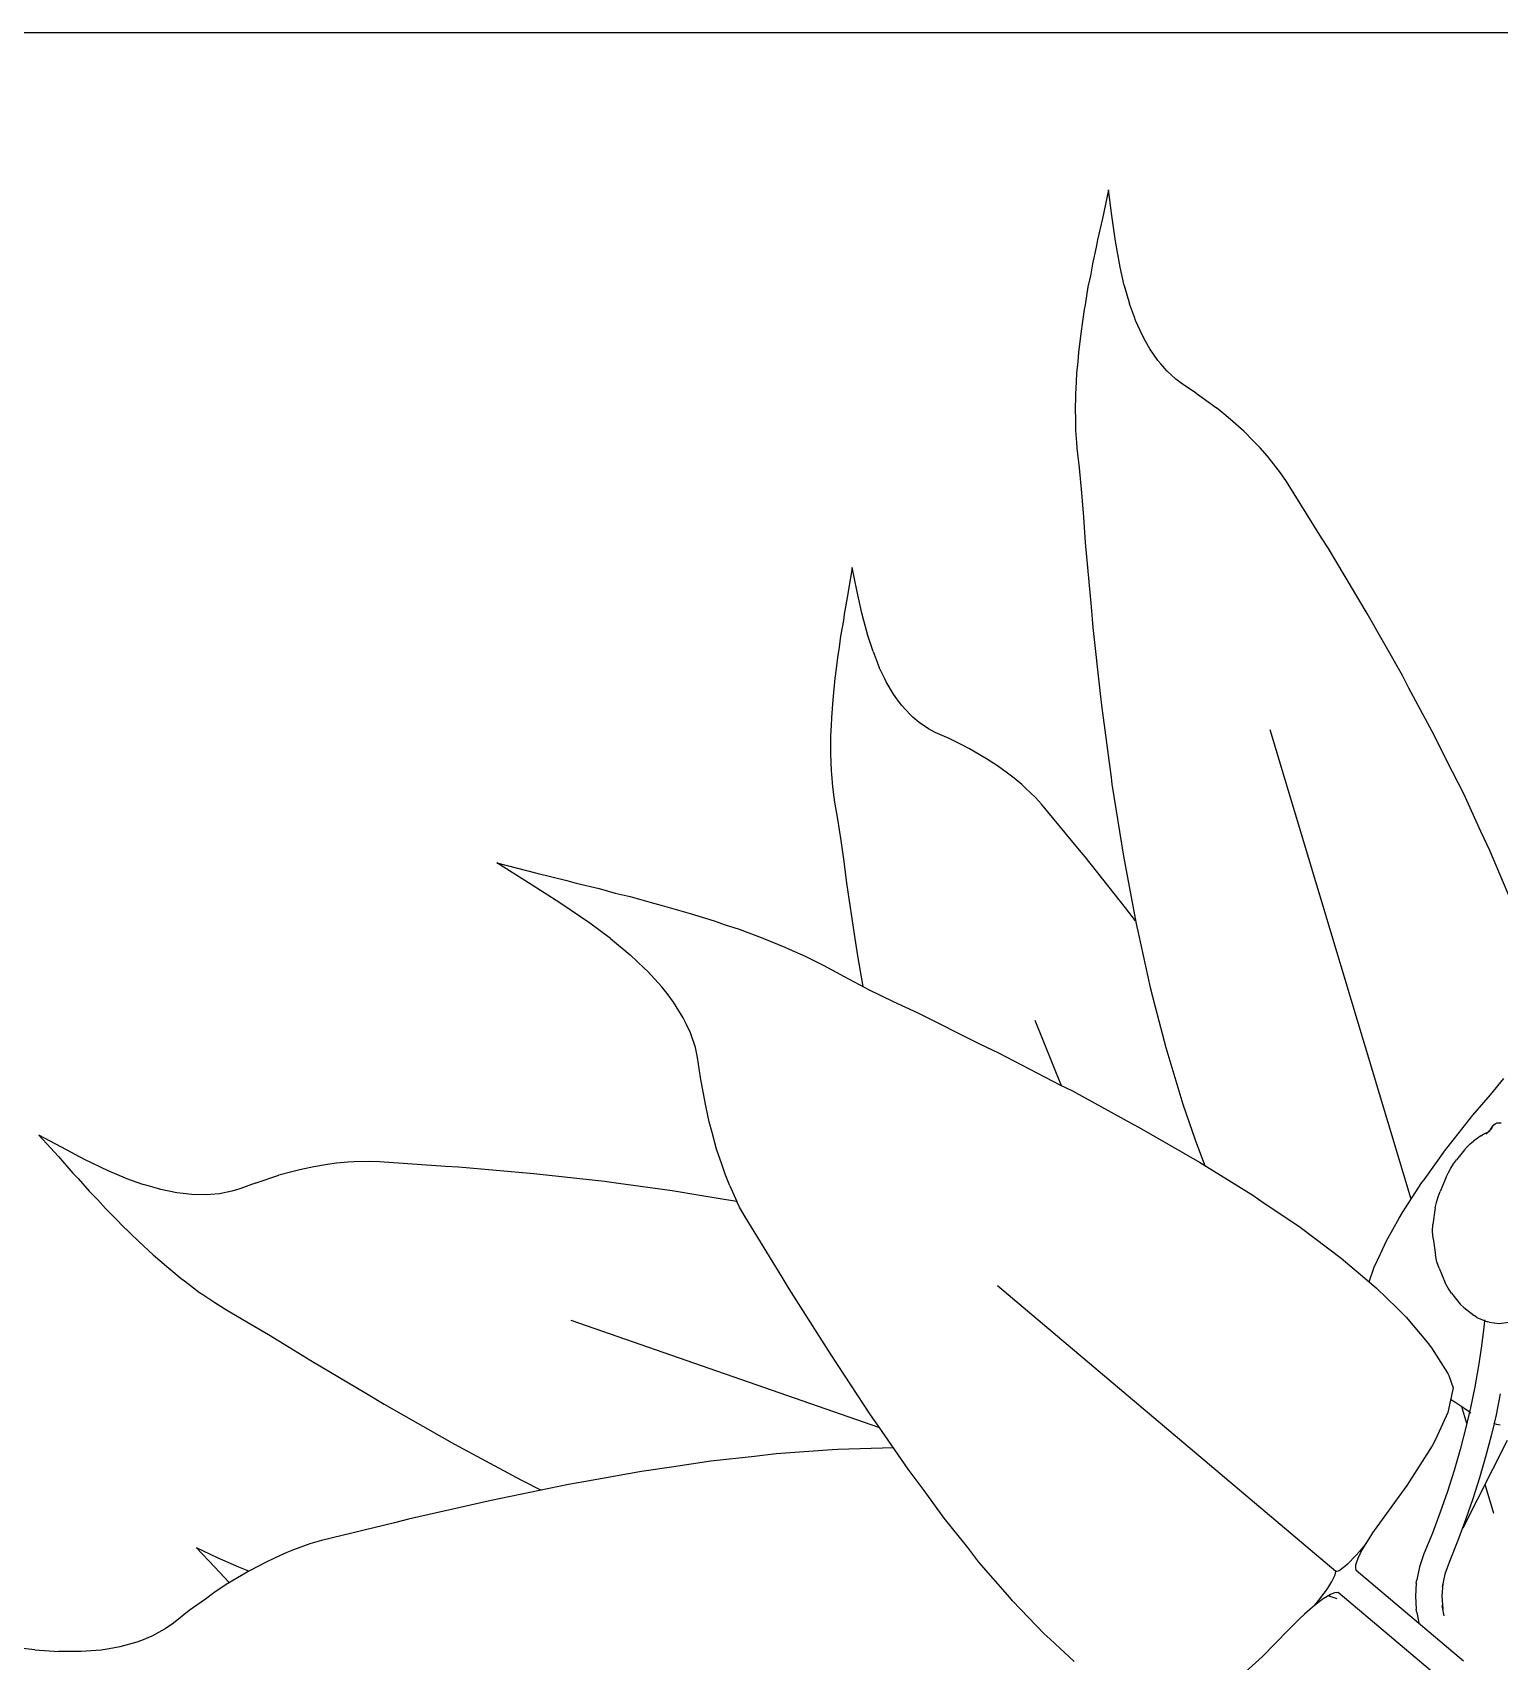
# Model space of a CAD drawing. Header units: metres. Extents: x 244.4 to 340.3, y -4.1 to 64.3.
# Drawn here: x 252.2317 to 252.6015, y 35.9517 to 36.3623 of the extents above; entities that cross this region are included whole.
import ezdxf

# ---------------------------------------------------------------- set-up
doc = ezdxf.new("R2010")
doc.units = ezdxf.units.M
doc.layers.add('Edges', color=7, linetype='Continuous')

msp = doc.modelspace()

# ---------------------------------------------------------------- linework, layer by layer
at = {"layer": 'Edges'}
for p, q in [((251.59767, 36.3623), (257.44767, 36.3623)), ((252.50293, 36.32262), (252.50139, 36.31547)), ((252.50375, 36.31618), (252.50293, 36.32262)), ((252.50139, 36.31547), (252.50014, 36.31002)), ((252.50468, 36.30969), (252.50375, 36.31618)), ((252.50014, 36.31002), (252.49984, 36.30824)), ((252.49984, 36.30824), (252.49888, 36.30402)), ((252.50586, 36.3032), (252.50468, 36.30969)), ((252.49888, 36.30402), (252.49838, 36.30096)), ((252.50692, 36.29857), (252.50586, 36.3032)), ((252.49777, 36.29818), (252.49706, 36.29369)), ((252.49838, 36.30096), (252.49777, 36.29818)), ((252.50692, 36.29857), (252.50826, 36.29395)), ((252.49706, 36.29369), (252.49681, 36.29246)), ((252.50949, 36.29053), (252.50826, 36.29395)), ((252.49681, 36.29246), (252.49596, 36.28647)), ((252.50979, 36.28971), (252.50949, 36.29053)), ((252.51149, 36.28595), (252.50979, 36.28971)), ((252.49596, 36.28647), (252.49535, 36.28161)), ((252.51229, 36.28449), (252.51149, 36.28595)), ((252.49535, 36.28161), (252.49519, 36.27936)), ((252.51337, 36.28259), (252.51229, 36.28449)), ((252.51542, 36.2796), (252.51337, 36.28259)), ((252.49519, 36.27936), (252.49488, 36.27642)), ((252.5161, 36.27879), (252.51542, 36.2796)), ((252.51761, 36.27707), (252.5161, 36.27879)), ((252.49488, 36.27642), (252.4947, 36.27237)), ((252.51995, 36.2749), (252.51761, 36.27707)), ((252.5216, 36.27366), (252.51995, 36.2749)), ((252.52506, 36.2714), (252.5216, 36.27366)), ((252.49462, 36.27138), (252.49455, 36.26656)), ((252.4947, 36.27237), (252.49462, 36.27138)), ((252.52506, 36.2714), (252.53015, 36.2677)), ((252.49455, 36.26656), (252.49459, 36.26556)), ((252.49459, 36.26556), (252.49466, 36.26196)), ((252.53256, 36.26577), (252.53015, 36.2677)), ((252.53434, 36.26421), (252.53256, 36.26577)), ((252.49466, 36.26196), (252.4949, 36.25896)), ((252.53707, 36.26178), (252.53434, 36.26421)), ((252.53952, 36.25932), (252.53707, 36.26178)), ((252.4949, 36.25896), (252.49499, 36.25752)), ((252.49499, 36.25752), (252.49553, 36.25256)), ((252.54115, 36.25765), (252.53952, 36.25932)), ((252.54301, 36.25554), (252.54115, 36.25765)), ((252.49553, 36.25256), (252.49611, 36.2463)), ((252.54395, 36.25437), (252.54301, 36.25554)), ((252.54634, 36.25131), (252.54395, 36.25437)), ((252.54783, 36.24911), (252.54634, 36.25131)), ((252.55662, 36.23495), (252.54783, 36.24911)), ((252.49611, 36.2463), (252.4966, 36.24016)), ((252.4966, 36.24016), (252.49702, 36.23377)), ((252.49702, 36.23377), (252.49855, 36.21753)), ((252.55837, 36.23221), (252.55662, 36.23495)), ((252.56812, 36.21586), (252.55837, 36.23221)), ((252.43834, 36.22747), (252.43723, 36.22081)), ((252.43952, 36.22173), (252.43834, 36.22747)), ((252.43723, 36.22081), (252.4363, 36.21572)), ((252.4408, 36.21597), (252.43952, 36.22173)), ((252.4363, 36.21572), (252.43611, 36.21408)), ((252.44231, 36.21027), (252.4408, 36.21597)), ((252.49855, 36.21753), (252.49897, 36.21236)), ((252.57703, 36.20021), (252.56812, 36.21586)), ((252.43611, 36.21408), (252.4354, 36.21017)), ((252.49897, 36.21236), (252.50086, 36.19563)), ((252.43506, 36.20734), (252.43461, 36.20477)), ((252.4354, 36.21017), (252.43506, 36.20734)), ((252.44359, 36.20624), (252.44231, 36.21027)), ((252.43461, 36.20477), (252.43415, 36.20066)), ((252.44359, 36.20624), (252.44515, 36.20227)), ((252.43396, 36.19953), (252.43344, 36.19406)), ((252.43415, 36.20066), (252.43396, 36.19953)), ((252.44654, 36.19935), (252.44515, 36.20227)), ((252.44688, 36.19866), (252.44654, 36.19935)), ((252.57869, 36.19705), (252.57703, 36.20021)), ((252.44873, 36.19552), (252.44688, 36.19866)), ((252.44959, 36.19432), (252.44873, 36.19552)), ((252.50086, 36.19563), (252.50123, 36.19208)), ((252.58515, 36.18506), (252.57869, 36.19705)), ((252.43344, 36.19406), (252.43308, 36.18965)), ((252.45074, 36.19277), (252.44959, 36.19432)), ((252.45291, 36.19037), (252.45074, 36.19277)), ((252.50123, 36.19208), (252.50359, 36.17452)), ((252.43304, 36.18763), (252.43288, 36.18499)), ((252.43308, 36.18965), (252.43304, 36.18763)), ((252.45361, 36.18973), (252.45291, 36.19037)), ((252.45518, 36.1884), (252.45361, 36.18973)), ((252.45758, 36.18678), (252.45518, 36.1884)), ((252.45927, 36.18589), (252.45758, 36.18678)), ((252.43288, 36.18499), (252.4329, 36.18136)), ((252.46276, 36.18433), (252.45927, 36.18589)), ((252.46612, 36.18263), (252.46276, 36.18433)), ((252.57923, 36.06822), (252.54373, 36.18657)), ((252.58827, 36.17874), (252.58515, 36.18506)), ((252.4329, 36.18136), (252.43287, 36.18048)), ((252.43287, 36.18048), (252.43303, 36.1762)), ((252.46793, 36.18172), (252.46612, 36.18263)), ((252.47038, 36.18034), (252.46793, 36.18172)), ((252.4722, 36.17919), (252.47038, 36.18034)), ((252.47499, 36.17742), (252.4722, 36.17919)), ((252.59249, 36.17037), (252.58827, 36.17874)), ((252.43303, 36.1762), (252.43311, 36.17532)), ((252.43311, 36.17532), (252.43335, 36.17216)), ((252.4775, 36.17558), (252.47499, 36.17742)), ((252.47916, 36.17434), (252.4775, 36.17558)), ((252.50359, 36.17452), (252.5038, 36.17287)), ((252.43335, 36.17216), (252.43373, 36.16954)), ((252.48107, 36.17275), (252.47916, 36.17434)), ((252.48205, 36.17184), (252.48107, 36.17275)), ((252.48451, 36.1695), (252.48205, 36.17184)), ((252.5038, 36.17287), (252.5067, 36.15471)), ((252.59683, 36.16089), (252.59249, 36.17037)), ((252.43373, 36.16954), (252.43388, 36.16829)), ((252.43388, 36.16829), (252.43463, 36.16401)), ((252.48606, 36.1678), (252.48451, 36.1695)), ((252.49525, 36.15667), (252.48606, 36.1678)), ((252.43463, 36.16401), (252.43547, 36.15861)), ((252.43547, 36.15861), (252.43621, 36.15332)), ((252.59906, 36.15614), (252.59683, 36.16089)), ((252.49707, 36.15453), (252.49525, 36.15667)), ((252.50726, 36.1417), (252.49707, 36.15453)), ((252.5067, 36.15471), (252.50991, 36.13765)), ((252.60433, 36.14356), (252.59906, 36.15614)), ((252.35677, 36.14799), (252.34876, 36.153)), ((252.34876, 36.153), (252.35879, 36.15039)), ((252.35879, 36.15039), (252.36637, 36.14859)), ((252.43621, 36.15332), (252.43688, 36.14784)), ((252.36464, 36.14296), (252.35677, 36.14799)), ((252.36637, 36.14859), (252.36878, 36.14786)), ((252.36878, 36.14786), (252.37453, 36.14654)), ((252.37453, 36.14654), (252.37862, 36.14536)), ((252.43688, 36.14784), (252.43903, 36.13395)), ((252.37222, 36.13778), (252.36464, 36.14296)), ((252.37862, 36.14536), (252.38235, 36.14451)), ((252.38235, 36.14451), (252.38822, 36.14282)), ((252.38822, 36.14282), (252.38983, 36.14245)), ((252.38983, 36.14245), (252.39749, 36.14019)), ((252.50977, 36.1384), (252.50726, 36.1417)), ((252.37741, 36.13392), (252.37222, 36.13778)), ((252.39749, 36.14019), (252.40356, 36.13836)), ((252.40356, 36.13836), (252.4063, 36.13737)), ((252.50991, 36.13765), (252.51051, 36.13499)), ((252.37741, 36.13392), (252.38238, 36.1298)), ((252.4063, 36.13737), (252.40986, 36.13624)), ((252.40986, 36.13624), (252.41467, 36.13442)), ((252.41467, 36.13442), (252.41583, 36.13403)), ((252.41583, 36.13403), (252.42136, 36.13178)), ((252.43903, 36.13395), (252.43965, 36.12955)), ((252.51051, 36.13499), (252.51347, 36.12156)), ((252.38591, 36.12648), (252.38238, 36.1298)), ((252.42136, 36.13178), (252.42247, 36.13125)), ((252.42247, 36.13125), (252.42644, 36.1295)), ((252.42644, 36.1295), (252.42965, 36.12784)), ((252.43965, 36.12955), (252.44101, 36.12184)), ((252.38673, 36.1257), (252.38591, 36.12648)), ((252.39033, 36.12175), (252.38673, 36.1257)), ((252.42965, 36.12784), (252.43117, 36.1271)), ((252.43117, 36.1271), (252.43627, 36.12431)), ((252.39167, 36.12005), (252.39033, 36.12175)), ((252.43627, 36.12431), (252.44261, 36.12101)), ((252.51347, 36.12156), (252.51474, 36.11668)), ((252.39332, 36.11784), (252.39167, 36.12005)), ((252.39575, 36.11395), (252.39332, 36.11784)), ((252.44261, 36.12101), (252.44869, 36.11803)), ((252.44869, 36.11803), (252.45489, 36.11517)), ((252.39635, 36.11275), (252.39575, 36.11395)), ((252.45489, 36.11517), (252.47041, 36.10738)), ((252.49111, 36.09683), (252.48447, 36.11325)), ((252.51474, 36.11668), (252.5174, 36.10642)), ((252.39753, 36.11016), (252.39635, 36.11275)), ((252.39879, 36.10641), (252.39753, 36.11016)), ((252.39935, 36.10389), (252.39879, 36.10641)), ((252.47041, 36.10738), (252.47525, 36.10508)), ((252.47525, 36.10508), (252.49064, 36.09707)), ((252.5174, 36.10642), (252.52169, 36.0922)), ((252.40006, 36.09888), (252.39935, 36.10389)), ((252.40101, 36.09395), (252.40006, 36.09888)), ((252.49064, 36.09707), (252.49383, 36.09549)), ((252.59926, 36.09453), (252.60264, 36.09863)), ((252.40148, 36.09133), (252.40101, 36.09395)), ((252.49383, 36.09549), (252.50927, 36.08706)), ((252.59481, 36.08941), (252.59926, 36.09453)), ((252.4023, 36.08772), (252.40148, 36.09133)), ((252.52169, 36.0922), (252.52483, 36.08321)), ((252.5902, 36.08348), (252.59481, 36.08941)), ((252.23902, 36.08129), (252.23333, 36.08439)), ((252.23333, 36.08439), (252.23821, 36.07896)), ((252.40306, 36.085), (252.4023, 36.08772)), ((252.40416, 36.08086), (252.40306, 36.085)), ((252.50927, 36.08706), (252.51069, 36.08632)), ((252.51069, 36.08632), (252.52588, 36.07755)), ((252.59684, 36.08421), (252.59495, 36.0828)), ((252.59684, 36.08421), (252.59746, 36.0846)), ((252.59746, 36.0846), (252.59814, 36.08491)), ((252.59808, 36.08469), (252.59859, 36.08512)), ((252.59814, 36.08491), (252.59859, 36.08512)), ((252.59859, 36.08512), (252.59861, 36.08513)), ((252.59861, 36.08513), (252.59865, 36.08517)), ((252.59865, 36.08517), (252.59917, 36.08571)), ((252.59878, 36.08521), (252.59865, 36.08517)), ((252.59878, 36.08521), (252.59867, 36.08507)), ((252.59882, 36.08526), (252.59878, 36.08521)), ((252.59917, 36.08571), (252.59882, 36.08526)), ((252.59905, 36.08542), (252.59882, 36.08526)), ((252.59917, 36.08571), (252.59924, 36.0858)), ((252.59924, 36.0858), (252.59974, 36.08656)), ((252.59963, 36.08629), (252.59924, 36.0858)), ((252.59974, 36.08656), (252.60005, 36.08694)), ((252.60005, 36.08694), (252.60044, 36.08724)), ((252.60044, 36.08724), (252.6009, 36.08742)), ((252.6009, 36.08742), (252.6014, 36.08749)), ((252.6014, 36.08749), (252.60189, 36.08742)), ((252.24483, 36.07823), (252.23902, 36.08129)), ((252.40546, 36.07705), (252.40416, 36.08086)), ((252.52483, 36.08321), (252.52636, 36.07889)), ((252.58248, 36.07313), (252.58792, 36.08069)), ((252.58792, 36.08069), (252.5902, 36.08348)), ((252.59267, 36.08065), (252.59071, 36.07816)), ((252.59267, 36.08065), (252.59337, 36.08144)), ((252.59337, 36.08144), (252.59413, 36.08215)), ((252.59413, 36.08215), (252.59495, 36.0828)), ((252.23821, 36.07896), (252.2419, 36.07474)), ((252.25077, 36.07538), (252.24483, 36.07823)), ((252.30263, 36.07638), (252.29906, 36.07559)), ((252.30606, 36.07692), (252.30263, 36.07638)), ((252.30837, 36.07726), (252.30606, 36.07692)), ((252.31116, 36.07753), (252.30837, 36.07726)), ((252.31267, 36.0776), (252.31116, 36.07753)), ((252.31655, 36.07775), (252.31267, 36.0776)), ((252.3192, 36.07767), (252.31655, 36.07775)), ((252.33583, 36.07648), (252.3192, 36.07767)), ((252.33908, 36.0763), (252.33583, 36.07648)), ((252.35804, 36.07461), (252.33908, 36.0763)), ((252.4063, 36.07454), (252.40546, 36.07705)), ((252.52588, 36.07755), (252.53934, 36.06921)), ((252.52636, 36.07889), (252.52725, 36.0767)), ((252.58863, 36.07492), (252.58924, 36.07605)), ((252.58924, 36.07605), (252.58994, 36.07713)), ((252.58994, 36.07713), (252.59071, 36.07816)), ((252.2419, 36.07474), (252.24317, 36.07346)), ((252.24317, 36.07346), (252.24602, 36.07022)), ((252.25514, 36.07353), (252.25077, 36.07538)), ((252.25514, 36.07353), (252.25967, 36.0719)), ((252.26317, 36.07089), (252.25967, 36.0719)), ((252.28779, 36.07229), (252.28394, 36.07081)), ((252.28779, 36.07229), (252.29378, 36.07424)), ((252.29675, 36.07506), (252.29378, 36.07424)), ((252.29906, 36.07559), (252.29675, 36.07506)), ((252.37593, 36.07264), (252.35804, 36.07461)), ((252.37946, 36.07214), (252.37593, 36.07264)), ((252.39297, 36.07034), (252.37946, 36.07214)), ((252.40746, 36.07161), (252.4063, 36.07454)), ((252.57702, 36.06482), (252.58197, 36.07244)), ((252.58197, 36.07244), (252.58248, 36.07313)), ((252.58809, 36.07374), (252.58656, 36.07013)), ((252.58809, 36.07374), (252.58863, 36.07492)), ((252.24602, 36.07022), (252.2482, 36.06801)), ((252.2482, 36.06801), (252.2501, 36.06588)), ((252.26401, 36.07066), (252.26317, 36.07089)), ((252.26805, 36.06983), (252.26401, 36.07066)), ((252.2697, 36.06962), (252.26805, 36.06983)), ((252.27187, 36.06938), (252.2697, 36.06962)), ((252.2755, 36.06929), (252.27187, 36.06938)), ((252.27655, 36.06936), (252.2755, 36.06929)), ((252.27883, 36.06958), (252.27655, 36.06936)), ((252.28196, 36.0702), (252.27883, 36.06958)), ((252.28394, 36.07081), (252.28196, 36.0702)), ((252.39992, 36.06915), (252.39297, 36.07034)), ((252.40917, 36.06767), (252.39992, 36.06915)), ((252.40746, 36.07161), (252.40927, 36.06765)), ((252.53934, 36.06921), (252.54138, 36.0678)), ((252.54138, 36.0678), (252.55124, 36.06116)), ((252.58563, 36.0674), (252.58605, 36.06878)), ((252.58605, 36.06878), (252.58656, 36.07013)), ((252.2501, 36.06588), (252.25332, 36.06267)), ((252.40927, 36.06765), (252.40917, 36.06767)), ((252.40992, 36.06624), (252.40927, 36.06765)), ((252.41131, 36.06375), (252.40992, 36.06624)), ((252.42071, 36.04857), (252.41131, 36.06375)), ((252.57624, 36.06342), (252.57702, 36.06482)), ((252.58531, 36.066), (252.58474, 36.0618)), ((252.58531, 36.066), (252.58563, 36.0674)), ((252.25332, 36.06267), (252.25417, 36.06175)), ((252.25417, 36.06175), (252.25853, 36.05755)), ((252.55124, 36.06116), (252.55471, 36.05854)), ((252.57303, 36.05772), (252.57624, 36.06342)), ((252.58466, 36.06004), (252.58474, 36.0618)), ((252.58481, 36.05828), (252.58466, 36.06004)), ((252.25853, 36.05755), (252.2621, 36.0542)), ((252.55471, 36.05854), (252.56163, 36.05337)), ((252.57149, 36.0544), (252.57303, 36.05772)), ((252.58481, 36.05828), (252.58537, 36.0541)), ((252.2621, 36.0542), (252.26383, 36.05276)), ((252.26383, 36.05276), (252.26603, 36.05079)), ((252.56163, 36.05337), (252.56866, 36.04739)), ((252.56995, 36.05104), (252.57149, 36.0544)), ((252.58572, 36.05243), (252.58537, 36.0541)), ((252.58628, 36.05082), (252.58572, 36.05243)), ((252.26603, 36.05079), (252.26921, 36.04826)), ((252.26921, 36.04826), (252.26997, 36.04762)), ((252.26997, 36.04762), (252.27383, 36.04473)), ((252.42242, 36.04564), (252.42071, 36.04857)), ((252.56866, 36.04739), (252.56995, 36.05104)), ((252.56866, 36.04739), (252.57052, 36.04581)), ((252.58628, 36.05082), (252.58785, 36.04715)), ((252.27383, 36.04473), (252.27466, 36.04418)), ((252.27466, 36.04418), (252.27762, 36.04213)), ((252.43302, 36.02897), (252.42242, 36.04564)), ((252.56023, 35.97432), (252.47492, 36.04641)), ((252.57052, 36.04581), (252.57569, 36.04073)), ((252.58853, 36.04579), (252.58785, 36.04715)), ((252.58941, 36.04454), (252.58853, 36.04579)), ((252.58941, 36.04454), (252.59161, 36.04175)), ((252.27762, 36.04213), (252.28019, 36.04056)), ((252.28019, 36.04056), (252.28141, 36.03979)), ((252.28141, 36.03979), (252.28573, 36.03732)), ((252.57569, 36.04073), (252.57796, 36.03845)), ((252.59248, 36.04087), (252.59161, 36.04175)), ((252.59248, 36.04087), (252.59509, 36.03891)), ((252.28573, 36.03732), (252.29115, 36.03412)), ((252.44531, 36.01056), (252.36746, 36.03767)), ((252.57796, 36.03845), (252.58325, 36.03218)), ((252.59581, 36.03842), (252.59509, 36.03891)), ((252.59581, 36.03842), (252.5985, 36.03733)), ((252.59756, 36.03591), (252.59691, 36.03063)), ((252.59772, 36.03764), (252.59756, 36.03591)), ((252.59774, 36.03784), (252.59772, 36.03764)), ((252.59893, 36.03718), (252.5985, 36.03733)), ((252.59893, 36.03718), (252.6014, 36.03687)), ((252.6014, 36.03687), (252.60386, 36.03718)), ((252.29115, 36.03412), (252.29641, 36.03092)), ((252.29641, 36.03092), (252.30183, 36.02751)), ((252.58325, 36.03218), (252.58433, 36.03072)), ((252.30183, 36.02751), (252.31589, 36.01922)), ((252.44292, 36.01389), (252.43302, 36.02897)), ((252.58433, 36.03072), (252.5885, 36.02431)), ((252.59691, 36.03063), (252.59623, 36.02619)), ((252.5885, 36.02431), (252.58873, 36.0238)), ((252.58873, 36.0238), (252.5898, 36.0207)), ((252.59623, 36.02619), (252.59529, 36.02091)), ((252.31589, 36.01922), (252.32032, 36.01654)), ((252.5898, 36.0207), (252.58846, 36.01445)), ((252.59529, 36.02091), (252.5942, 36.01563)), ((252.60172, 36.01913), (252.60063, 36.01383)), ((252.32032, 36.01654), (252.33499, 36.00826)), ((252.58846, 36.01445), (252.58541, 36.00764)), ((252.59026, 36.01703), (252.58916, 36.0177)), ((252.59154, 36.0162), (252.59026, 36.01703)), ((252.59275, 36.0154), (252.59154, 36.0162)), ((252.59327, 36.01168), (252.592, 36.0159)), ((252.59385, 36.01462), (252.59275, 36.0154)), ((252.5942, 36.01563), (252.59296, 36.01036)), ((252.59395, 36.01455), (252.59385, 36.01462)), ((252.59402, 36.0145), (252.59395, 36.01455)), ((252.59427, 36.01431), (252.59414, 36.01441)), ((252.445, 36.01101), (252.44292, 36.01389)), ((252.45241, 36.00018), (252.445, 36.01101)), ((252.59296, 36.01036), (252.59158, 36.00509)), ((252.59332, 36.01152), (252.59327, 36.01168)), ((252.60015, 36.01167), (252.59939, 36.00855)), ((252.59999, 36.01172), (252.60015, 36.01167)), ((252.60063, 36.01383), (252.60015, 36.01167)), ((252.60015, 36.01167), (252.60074, 36.01151)), ((252.60074, 36.01151), (252.60126, 36.01139)), ((252.60126, 36.01139), (252.60171, 36.01132)), ((252.33499, 36.00826), (252.33808, 36.00647)), ((252.33808, 36.00647), (252.35368, 35.99809)), ((252.58541, 36.00764), (252.58455, 36.006)), ((252.59232, 35.98537), (252.60355, 36.00745)), ((252.59939, 36.00855), (252.598, 36.00326)), ((252.59974, 36.00957), (252.59976, 36.00953)), ((252.40266, 36.00216), (252.39278, 36.00064)), ((252.41369, 36.00335), (252.40266, 36.00216)), ((252.41913, 36.00401), (252.41369, 36.00335)), ((252.43331, 36.00501), (252.41913, 36.00401)), ((252.43467, 36.00512), (252.43331, 36.00501)), ((252.44877, 36.00551), (252.43467, 36.00512)), ((252.58455, 36.006), (252.57819, 35.99607)), ((252.59158, 36.00509), (252.59005, 35.99982)), ((252.598, 36.00326), (252.59647, 35.99798)), ((252.35368, 35.99809), (252.35514, 35.99729)), ((252.38522, 35.99959), (252.37066, 35.99694)), ((252.39278, 36.00064), (252.38522, 35.99959)), ((252.45648, 35.9948), (252.45241, 36.00018)), ((252.59005, 35.99982), (252.58838, 35.99456)), ((252.59647, 35.99798), (252.59479, 35.9927)), ((252.36678, 35.9963), (252.3473, 35.99229)), ((252.35514, 35.99729), (252.35991, 35.99488)), ((252.37066, 35.99694), (252.36678, 35.9963)), ((252.46152, 35.98781), (252.45648, 35.9948)), ((252.57819, 35.99607), (252.57057, 35.98562)), ((252.58838, 35.99456), (252.58655, 35.9893)), ((252.60009, 35.98898), (252.59788, 35.99632)), ((252.3473, 35.99229), (252.32648, 35.98758)), ((252.59479, 35.9927), (252.59296, 35.98742)), ((252.32295, 35.98665), (252.30454, 35.98218)), ((252.32648, 35.98758), (252.32295, 35.98665)), ((252.46749, 35.98038), (252.46152, 35.98781)), ((252.57057, 35.98562), (252.5695, 35.98407)), ((252.58655, 35.9893), (252.58458, 35.98404)), ((252.59296, 35.98742), (252.59099, 35.98215)), ((252.30454, 35.98218), (252.30164, 35.98134)), ((252.56853, 35.9826), (252.56767, 35.9812)), ((252.5695, 35.98407), (252.56853, 35.9826)), ((252.58458, 35.98404), (252.58246, 35.97878)), ((252.59099, 35.98215), (252.58887, 35.9769)), ((252.27831, 35.97782), (252.273, 35.9803)), ((252.273, 35.9803), (252.27769, 35.97543)), ((252.2837, 35.97541), (252.27831, 35.97782)), ((252.29283, 35.97784), (252.29039, 35.97661)), ((252.29583, 35.97916), (252.29283, 35.97784)), ((252.29746, 35.97978), (252.29583, 35.97916)), ((252.30164, 35.98134), (252.29746, 35.97978)), ((252.47029, 35.97674), (252.46749, 35.98038)), ((252.56466, 35.97769), (252.5639, 35.97691)), ((252.56543, 35.97852), (252.56466, 35.97769)), ((252.5662, 35.9794), (252.56543, 35.97852)), ((252.56582, 35.97765), (252.56546, 35.97672)), ((252.56631, 35.97872), (252.56582, 35.97765)), ((252.56695, 35.9803), (252.5662, 35.9794)), ((252.56693, 35.97991), (252.56631, 35.97872)), ((252.56767, 35.9812), (252.56693, 35.97991)), ((252.56767, 35.9812), (252.56695, 35.9803)), ((252.58246, 35.97878), (252.58134, 35.97553)), ((252.27769, 35.97543), (252.28122, 35.97166)), ((252.2862, 35.97442), (252.28299, 35.9725)), ((252.2862, 35.97442), (252.2837, 35.97541)), ((252.28673, 35.97473), (252.2862, 35.97442)), ((252.29039, 35.97661), (252.28673, 35.97473)), ((252.47804, 35.96781), (252.47029, 35.97674)), ((252.55983, 35.97298), (252.56005, 35.97351)), ((252.56005, 35.97351), (252.56018, 35.97396)), ((252.56018, 35.97396), (252.56023, 35.97432)), ((252.5605, 35.97432), (252.56023, 35.97432)), ((252.56086, 35.97446), (252.5605, 35.97432)), ((252.56133, 35.97472), (252.56086, 35.97446)), ((252.56187, 35.97511), (252.56133, 35.97472)), ((252.56249, 35.97561), (252.56187, 35.97511)), ((252.56318, 35.97621), (252.56249, 35.97561)), ((252.5639, 35.97691), (252.56318, 35.97621)), ((252.56525, 35.97593), (252.56518, 35.97529)), ((252.56518, 35.97529), (252.56529, 35.97478)), ((252.56546, 35.97672), (252.56525, 35.97593)), ((252.56536, 35.97465), (252.56529, 35.97478)), ((252.59242, 35.95175), (252.56536, 35.97465)), ((252.58134, 35.97553), (252.58065, 35.97226)), ((252.58776, 35.9737), (252.58709, 35.9705)), ((252.58887, 35.9769), (252.58776, 35.9737)), ((252.28054, 35.97105), (252.27743, 35.969)), ((252.28299, 35.9725), (252.28054, 35.97105)), ((252.28122, 35.97166), (252.28135, 35.97153)), ((252.55701, 35.96847), (252.55763, 35.96934)), ((252.55763, 35.96934), (252.5582, 35.97017)), ((252.5582, 35.97017), (252.55871, 35.97096)), ((252.55871, 35.97096), (252.55916, 35.9717)), ((252.55916, 35.9717), (252.55953, 35.97237)), ((252.55953, 35.97237), (252.55983, 35.97298)), ((252.58054, 35.97142), (252.5803, 35.96814)), ((252.58054, 35.97142), (252.58065, 35.97226)), ((252.58721, 35.97134), (252.58698, 35.96814)), ((252.27528, 35.96742), (252.27122, 35.9645)), ((252.27743, 35.969), (252.27528, 35.96742)), ((252.47874, 35.96697), (252.47804, 35.96781)), ((252.48672, 35.95863), (252.47874, 35.96697)), ((252.5549, 35.9658), (252.55368, 35.96477)), ((252.55604, 35.96669), (252.5549, 35.9658)), ((252.5549, 35.9658), (252.55563, 35.96669)), ((252.55563, 35.96669), (252.55634, 35.96759)), ((252.5571, 35.96746), (252.55604, 35.96669)), ((252.55634, 35.96759), (252.55701, 35.96847)), ((252.55807, 35.96809), (252.5571, 35.96746)), ((252.55894, 35.96857), (252.55807, 35.96809)), ((252.56056, 35.96746), (252.55834, 35.96824)), ((252.5597, 35.96891), (252.55894, 35.96857)), ((252.56034, 35.9691), (252.5597, 35.96891)), ((252.56034, 35.9691), (252.56043, 35.9691)), ((252.56043, 35.9691), (252.56087, 35.96913)), ((252.56087, 35.96913), (252.58784, 35.94634)), ((252.5803, 35.96814), (252.58052, 35.96487)), ((252.58698, 35.96814), (252.58719, 35.96494)), ((252.5876, 35.96319), (252.58707, 35.96578)), ((252.26728, 35.96135), (252.26518, 35.9599)), ((252.27122, 35.9645), (252.26728, 35.96135)), ((252.54965, 35.96103), (252.54822, 35.95959)), ((252.55104, 35.96238), (252.54965, 35.96103)), ((252.55239, 35.96363), (252.55104, 35.96238)), ((252.55368, 35.96477), (252.55239, 35.96363)), ((252.58063, 35.96403), (252.58052, 35.96487)), ((252.58063, 35.96403), (252.58116, 35.96142)), ((252.25918, 35.95698), (252.25796, 35.95652)), ((252.26176, 35.95805), (252.25918, 35.95698)), ((252.26518, 35.9599), (252.26176, 35.95805)), ((252.48821, 35.95727), (252.48672, 35.95863)), ((252.49432, 35.95163), (252.48821, 35.95727)), ((252.54822, 35.95959), (252.54175, 35.95296)), ((252.23228, 35.95458), (252.22632, 35.95532)), ((252.23228, 35.95458), (252.23831, 35.95417)), ((252.24286, 35.95416), (252.23831, 35.95417)), ((252.24393, 35.95417), (252.24286, 35.95416)), ((252.24901, 35.95457), (252.24393, 35.95417)), ((252.25105, 35.95489), (252.24901, 35.95457)), ((252.25368, 35.95536), (252.25105, 35.95489)), ((252.25796, 35.95652), (252.25368, 35.95536)), ((252.54175, 35.95296), (252.53302, 35.94502))]:
    msp.add_line(p, q, dxfattribs=at)

doc.saveas('drawing.dxf')
